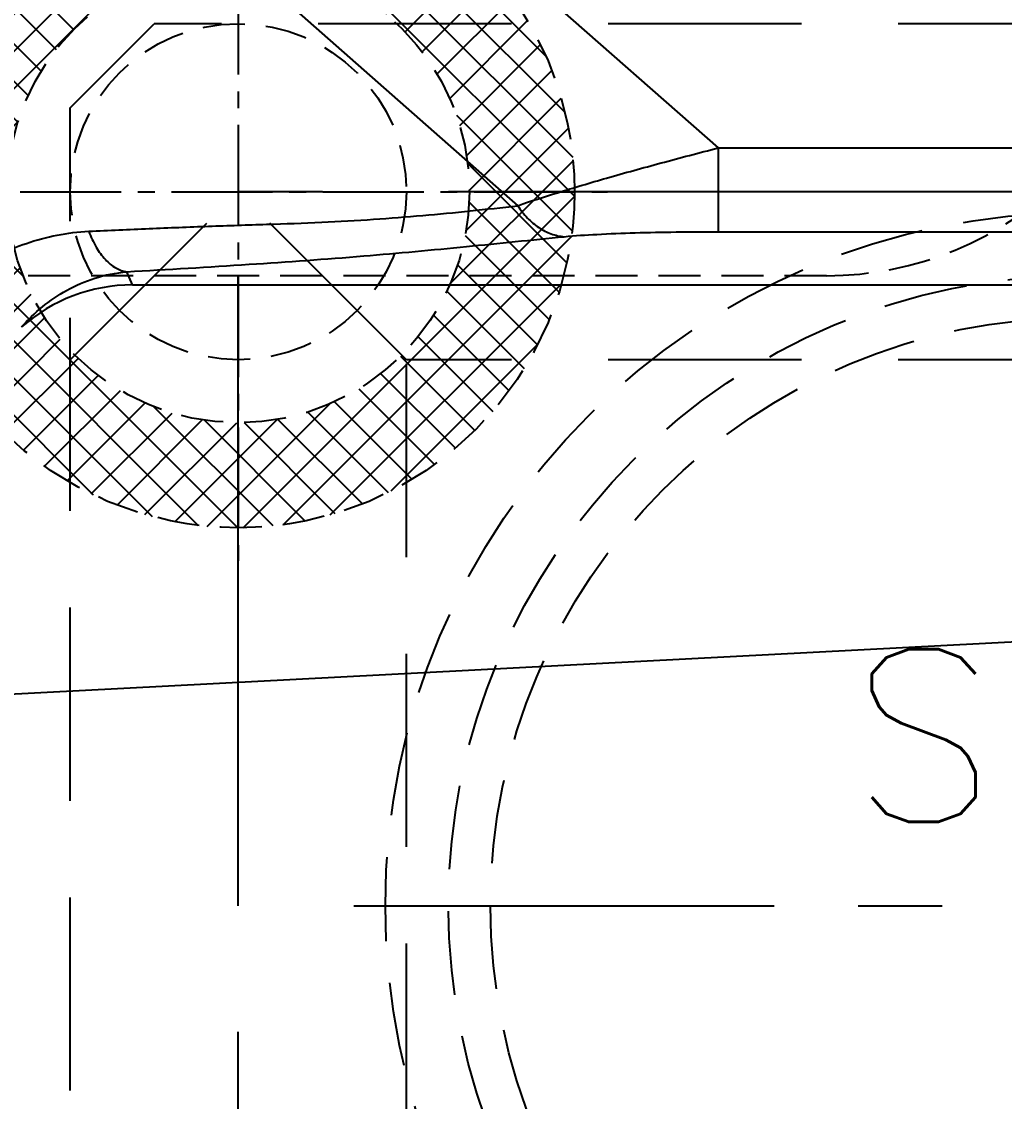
# Model space of a CAD drawing. Header units: millimetres. Extents: x 29875 to 31218, y -21313 to -20364.
# Drawn here: x 30582.66 to 30606.05, y -20678.9 to -20653.19 of the extents above; entities that cross this region are included whole.
import ezdxf

# ---------------------------------------------------------------- set-up
doc = ezdxf.new("R2010")
doc.units = ezdxf.units.MM
doc.header["$LTSCALE"] = 8
for name, pattern in [('CENTER', [2, 1.25, -0.25, 0.25, -0.25]), ('CENTER2', [1.125, 0.75, -0.125, 0.125, -0.125]), ('HIDDEN', [0.375, 0.25, -0.125]), ('HIDDEN2', [0.1875, 0.125, -0.0625])]:
    doc.linetypes.add(name, pattern=pattern)
doc.layers.get('DEFPOINTS').update_dxf_attribs({"color": 6})
for name, color, linetype in [('Cav-cor', 30, 'Continuous'), ('SP', 3, 'Continuous'), ('WT', 4, 'Continuous')]:
    doc.layers.add(name, color=color, linetype=linetype)
doc.layers.add('dim', color=3, linetype='Continuous', lineweight=15)
doc.styles.get("Standard").update_dxf_attribs({"font": 'txt.shx', "width": 0.8, "bigfont": 'chineset.shx'})
doc.dimstyles.new('ISO-25', dxfattribs={"dimtxt": 5, "dimasz": 4, "dimexe": 0.3, "dimexo": 0.3, "dimtad": 0, "dimzin": 1, "dimdsep": 46, "dimtxsty": 'Standard', "dimcen": 0, "dimclrd": 3, "dimclre": 3, "dimclrt": 3, "dimazin": 0, "dimtfac": 1, "dimtofl": 0, "dimtmove": 0, "dimatfit": 0, "dimfxl": 0, "dimarcsym": 0})

# ---------------------------------------------------------------- blocks, each defined once
blk = doc.blocks.new('20160826.095208')
at = {"layer": 'SP', "linetype": 'CENTER'}
blk.add_line((-17.25, 0), (17.25, 0), dxfattribs=at)
at = {"layer": 'SP', "linetype": 'HIDDEN'}
for radius in [16.5, 15, 14]:
    blk.add_circle((0, 0), radius, dxfattribs=at)
at = {"layer": 'SP'}
blk.add_text('S', height=4.111, dxfattribs=at).set_placement((-5.456, 1.995))
blk = doc.blocks.new('20150513.114820')
at = {"layer": 'WT', "linetype": 'Continuous'}
h = blk.add_hatch(dxfattribs=at)
h.set_pattern_fill('ANSI37', color=125, scale=5, angle=270, style=0)
h.set_pattern_definition([(315, (23425.0146, -23957.4168), (0.441941738, 0.441941738), []), (45, (23425.0146, -23957.4168), (-0.441941738, 0.441941738), [])])
h.paths.add_polyline_path([(8, 0), (5.5, 0, 1), (-5.5, 0), (-8, 0, -1)])
h.paths.add_polyline_path([(-8, 0), (-5.5, 0, 0.414214), (0, -5.5, 0.414214), (5.5, 0), (8, 0, -0.414214), (0, -8, -0.414214)])
at = {"layer": 'WT', "color": 125, "linetype": 'CENTER2', "ltscale": 0.4}
for p, q in [((0, 8.788), (0, -8.788)), ((8.788, 0), (-8.788, 0))]:
    blk.add_line(p, q, dxfattribs=at)
at = {"layer": 'WT', "color": 125, "linetype": 'HIDDEN2'}
for radius in [8, 5.5, 4]:
    blk.add_circle((0, 0), radius, dxfattribs=at)
blk = doc.blocks.new('*D27718')
at = {"layer": 'DEFPOINTS', "color": 0}
for p in [(30587.82, -20524.239), (30651.21, -20524.239), (30619.82, -20722.239)]:
    blk.add_point(p, dxfattribs=at)
at = {"layer": 'dim', "color": 3, "lineweight": -2}
for p, q in [((30588.12, -20524.239), (30651.51, -20524.239)), ((30651.21, -20528.239), (30651.21, -20613.947)), ((30651.21, -20718.239), (30651.21, -20632.53)), ((30620.12, -20722.239), (30651.51, -20722.239))]:
    blk.add_line(p, q, dxfattribs=at)
at = {"layer": 'dim', "color": 3}
for points in [[(30651.877, -20528.239), (30650.544, -20528.239), (30651.21, -20524.239)], [(30650.544, -20718.239), (30651.877, -20718.239), (30651.21, -20722.239)]]:
    blk.add_solid(points, dxfattribs=at)
at = {"layer": 'dim', "color": 3, "insert": (30651.21, -20623.239), "char_height": 5, "attachment_point": 5, "rotation": 90}
blk.add_mtext('198.00', dxfattribs=at)

msp = doc.modelspace()

# ---------------------------------------------------------------- linework, layer by layer
at = {"linetype": 'HIDDEN2'}
msp.add_lwpolyline([(30569.82, -20651.239), (30569.82, -20637.239, -0.414214), (30577.82, -20629.239), (30601.82, -20629.239, -0.414214), (30609.82, -20637.239), (30609.82, -20651.239, -0.414214), (30601.82, -20659.239), (30577.82, -20659.239, -0.414214)], format="xyb", close=True, dxfattribs=at)
at = {"layer": 'Cav-cor', "color": 241}
for p, q in [((30584.208, -20648.522), (30594.47, -20657.572)), ((30590.59, -20648.573), (30599.237, -20656.198)), ((30599.237, -20656.198), (30606.419, -20656.198)), ((30599.237, -20656.198), (30599.237, -20658.191)), ((30599.237, -20658.191), (30606.419, -20658.191)), ((30585.304, -20659.457), (30585.168, -20659.145)), ((30585.304, -20659.457), (30607.685, -20659.457)), ((30627.82, -20666.83), (30572.668, -20669.72))]:
    msp.add_line(p, q, dxfattribs=at)
msp.add_arc((30585.303, -20663.441), 3.983, 89.9919, 131.5128, dxfattribs=at)
for points, knots in [([(30594.47, -20657.572), (30594.783, -20657.462), (30595.486, -20657.237), (30596.623, -20656.9), (30597.897, -20656.547), (30598.784, -20656.314), (30599.237, -20656.198)], [0, 0, 0, 0, 0.200701, 0.446092, 0.717297, 1, 1, 1, 1]), ([(30584.261, -20658.182), (30584.74, -20658.158), (30585.691, -20658.115), (30586.873, -20658.069), (30587.805, -20658.037), (30588.703, -20658.009), (30589.78, -20657.973), (30591.02, -20657.901), (30592.575, -20657.779), (30593.717, -20657.658), (30594.47, -20657.572)], [0, 0, 0, 0, 0.140574, 0.279114, 0.347105, 0.413905, 0.542494, 0.663287, 0.777944, 1, 1, 1, 1]), ([(30594.47, -20657.572), (30594.537, -20657.677), (30594.688, -20657.869), (30594.958, -20658.1), (30595.257, -20658.254), (30595.471, -20658.301), (30595.576, -20658.31)], [0, 0, 0, 0, 0.272099, 0.528527, 0.769917, 1, 1, 1, 1]), ([(30579.584, -20661.117), (30579.824, -20660.719), (30580.387, -20659.968), (30581.472, -20659.051), (30582.779, -20658.397), (30583.758, -20658.206), (30584.261, -20658.182)], [0, 0, 0, 0, 0.243075, 0.486564, 0.73646, 1, 1, 1, 1]), ([(30584.261, -20658.182), (30584.309, -20658.311), (30584.419, -20658.55), (30584.635, -20658.852), (30584.884, -20659.062), (30585.076, -20659.133), (30585.168, -20659.145)], [0, 0, 0, 0, 0.301117, 0.568048, 0.798524, 1, 1, 1, 1]), ([(30595.576, -20658.31), (30595.834, -20658.284), (30596.396, -20658.248), (30597.283, -20658.214), (30598.245, -20658.195), (30598.903, -20658.191), (30599.237, -20658.191)], [0, 0, 0, 0, 0.211998, 0.46086, 0.727011, 1, 1, 1, 1]), ([(30585.168, -20659.145), (30586.14, -20659.089), (30588.019, -20658.977), (30590.714, -20658.786), (30593.211, -20658.552), (30594.8, -20658.386), (30595.576, -20658.31)], [0, 0, 0, 0, 0.279483, 0.541012, 0.775977, 1, 1, 1, 1]), ([(30582.664, -20660.457), (30582.815, -20660.286), (30583.148, -20659.964), (30583.733, -20659.565), (30584.411, -20659.269), (30584.909, -20659.167), (30585.168, -20659.145)], [0, 0, 0, 0, 0.236813, 0.478458, 0.730207, 1, 1, 1, 1])]:
    msp.add_open_spline(points, degree=3, knots=knots, dxfattribs=at)
at = {"layer": 'WT', "color": 125, "linetype": 'HIDDEN', "ltscale": 2.3}
for p, q in [((30583.82, -20655.239), (30585.82, -20653.239)), ((30697.82, -20653.239), (30585.82, -20653.239)), ((30583.82, -20706.239), (30583.82, -20655.239)), ((30583.82, -20661.239), (30587.82, -20657.239)), ((30591.82, -20661.239), (30587.82, -20657.239)), ((30697.82, -20661.239), (30591.82, -20661.239)), ((30591.82, -20714.239), (30591.82, -20661.239))]:
    msp.add_line(p, q, dxfattribs=at)
at = {"layer": 'WT', "color": 125, "linetype": 'CENTER', "ltscale": 1.5}
for p in [(30727.82, -20657.239), (30587.82, -20722.239)]:
    msp.add_line(p, (30587.82, -20657.239), dxfattribs=at)

# ---------------------------------------------------------------- block references
at = {"layer": 'SP'}
msp.add_blockref('20160826.095208', (30607.82, -20674.239), dxfattribs=at)
at = {"layer": 'WT', "rotation": 90.00000000000001}
msp.add_blockref('20150513.114820', (30587.82, -20657.239), dxfattribs=at)

# ---------------------------------------------------------------- dimensions: what is measured, and where the dimension line sits
at = {"layer": 'dim'}
dim = msp.add_linear_dim(base=(30651.21, -20524.239), p1=(30619.82, -20722.239), p2=(30587.82, -20524.239), angle=90, dimstyle='ISO-25', dxfattribs=at)
dim.commit()
dim.dimension.update_dxf_attribs({"geometry": '*D27718', "text_midpoint": (30651.21, -20623.239)})

doc.saveas('drawing.dxf')
